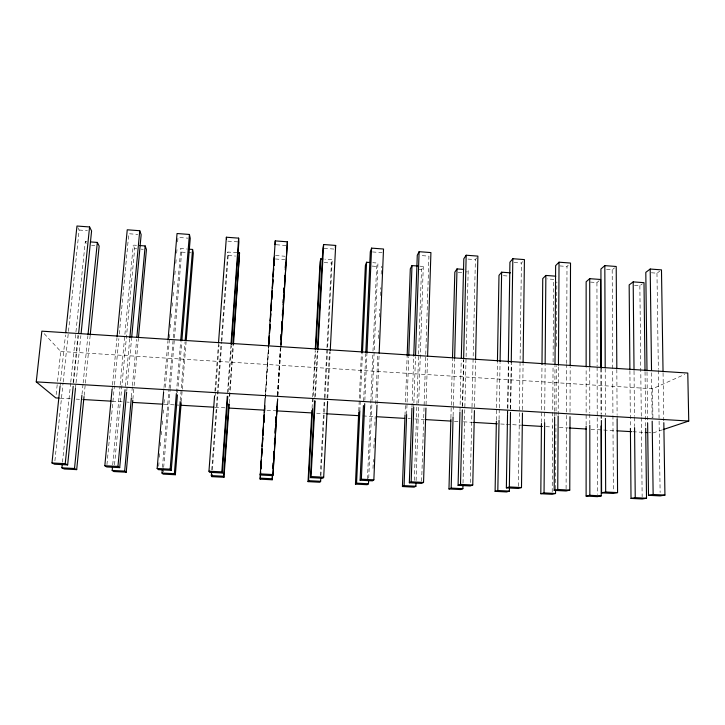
<?xml version="1.0" encoding="UTF-8"?>
<svg xmlns="http://www.w3.org/2000/svg" width="725" height="725" viewBox="0 0 725 725"><rect width="100%" height="100%" fill="white"/><g stroke="black" fill="none" stroke-linecap="round" stroke-linejoin="round"><path stroke-width="0.54" stroke-dasharray="3.62 2.72" d="M586.126 425.013L586.135 367.484M566.089 488.732L566.397 413.141M566.406 412.008L566.597 364.621M566.597 363.497L566.995 266.465L569.116 264.417M570.022 412.163L570.176 366.977M554.67 415.824L554.697 412.434M554.697 411.311L554.987 366.134M555.567 488.985L555.957 424.487M556.012 415.434L556.039 412.045M556.039 410.912L556.32 365.645M556.438 346.414L556.836 281.916M558.168 414.845L558.44 366.225M552.196 492.048L553.048 366.487M553.075 361.956L553.637 279.379L547.112 278.898M541.457 422.385L541.974 365.772M544.638 422.693L545.118 364.929M522.489 409.697L523.088 363.424M518.402 486.239L521.393 263.066L522.607 261.671M507.527 414.528L508.325 363.751M507.799 414.002L507.872 409.48M507.89 408.347L508.597 363.162M510.536 408.982L511.225 363.796M510.672 408.619L511.361 363.415M496.389 420.11L496.589 408.8M496.607 407.677L497.423 362.446M499.072 419.24L499.244 409.063M499.262 407.93L500.051 362.681M470.28 482.578L471.984 407.885M472.011 406.752L475.382 259.623L476.633 257.864M474.503 407.214L475.537 360.978M463.012 483.049L466.057 357.769M466.093 356.637L468.205 269.727L466.483 272.147M459.967 410.939L461.245 360.216M462.432 406.489L463.583 360.207M462.613 406.072L463.764 359.817M450.905 417.808L452.491 359.093M453.098 415.778L453.343 406.734M453.37 405.61L454.602 359.292M421.642 481.164L428.946 256.161L420.455 255.526M426.046 404.695L427.523 358.494M413.739 407.35L413.857 403.961M413.893 402.837L415.498 356.591M414.328 480.385L418.57 355.322M418.606 354.199L421.479 269.691L423.282 266.419L419.893 266.175M416.096 480.612L418.669 403.952M418.706 402.828L423.282 266.419M404.994 415.488L405.447 403.082M405.483 401.958L407.16 355.712M406.643 414.546L407.051 403.254M407.087 402.13L408.71 356.99M411.981 406.952L413.721 357.153M368.735 478.156L372.016 401.587M372.07 400.454L377.961 263.084L372.777 262.704M372.994 468.432L373.375 459.396M373.846 448.095L374.281 437.927M374.798 425.502L375.178 416.467M375.704 404.042L377.798 354.335M378.468 338.512L378.803 330.609M379.374 317.052L379.701 309.14M380.272 295.583L380.607 287.68M381.178 274.123L381.513 266.211M377.036 404.024L379.121 354.244M363.651 401.052L365.763 353.555M364.856 400.282L366.959 352.948M367.475 479.053L372.94 352.368M372.985 351.244L376.647 266.41L377.961 263.084M358.775 410.885L361.385 353.438M359.836 411.03L362.437 353.546M320.278 475.473L324.311 398.659M324.365 397.527L326.921 348.952M326.975 347.819L331.416 263.093L332.231 259.713L324.918 259.178M320.939 475.636L324.963 398.768M325.017 397.635L332.231 259.713M327.057 398.125L329.458 351.843M327.782 398.061L330.174 351.707M312.058 408.139L312.62 397.962M312.674 396.829L315.221 350.465M312.919 401.858L315.692 351.19M314.786 397.391L317.305 351.063M315.402 396.575L317.903 350.402M277.412 395.152L280.348 347.755M277.503 395.216L280.439 347.792M277.784 395.569L280.711 348.199M277.892 395.46L280.829 348.009M265.178 398.215L265.395 394.826M265.404 393.965L268.44 346.695M265.35 397.889L268.612 347.03M265.395 397.835L268.667 347.003M229.308 396.149L232.933 345.39M229.299 402.892L233.405 345.408M227.514 392.832L230.931 345.408M228.112 391.853L231.429 345.644M214.908 391.328L218.424 344.085M215.271 395.614L215.524 392.234M215.606 391.11L219.041 344.846M211.736 469.963L221.161 342.363M221.252 341.239L227.84 252.028L237.41 252.735M212.371 469.873L221.778 342.39M221.859 341.267L228.185 255.526L227.84 252.028M180.308 400.436L185.065 341.837M181.277 401.577L182.192 390.313M182.283 389.189L186.108 341.91M176.456 392.424L180.625 341.647M177.607 392.624L181.757 341.946M163.623 392.035L163.913 388.663M164.004 387.531L168.001 340.324M158.693 466.275L159.074 461.771M159.455 457.257L159.835 452.744M160.406 445.984L160.787 441.471M161.358 434.71L161.639 431.33M162.21 424.56L162.59 420.056M163.161 413.286L163.451 409.906M164.022 403.145L164.403 398.632M165.354 387.358L169.442 338.883M169.541 337.75L169.822 334.37M170.393 327.609L170.683 324.229M171.254 317.459L171.635 312.955M172.206 306.186L172.487 302.805M173.058 296.045L173.438 291.532M174.009 284.771L174.299 281.382M174.87 274.621L175.251 270.108M175.822 263.347L176.202 258.834M176.673 253.197L177.054 248.693M177.625 241.923L178.006 237.419L188.011 238.163M162.454 467.398L168.961 389.57M169.061 388.437L173.212 338.802M173.302 337.678L180.761 248.566L187.195 249.038M163.306 471.857L163.587 468.477M163.687 467.353L170.167 389.597M170.266 388.473L174.399 338.883M174.489 337.759L181.631 252.11L180.761 248.566M131.433 396.802L132.358 386.67M132.458 385.537L136.663 339.382M132.883 399.103L134.007 386.733M134.107 385.609L138.384 338.376M114.532 464.807L134.66 248.666L133.246 245.068L136.499 245.304M125.362 386.353L129.739 338.983M126.748 391.101L131.615 338.203M106.947 464.698L114.405 385.836M114.514 384.712L118.882 338.521M119.308 334.017L128.796 233.74L137.777 234.411M112.701 464.816L120.078 385.927M120.187 384.803L133.246 245.068M112.085 389.334L112.402 385.963M112.511 384.839L116.997 337.651M82.007 394.255L83.022 384.132M83.139 383.008L87.906 335.775M84.145 395.478L85.269 384.25M85.387 383.126L90.235 334.814M73.143 382.392L78.001 335.158M73.542 382.891L78.391 335.775M75.472 388.428L75.926 383.924M76.043 382.8L80.883 335.566M54.901 460.846L63.057 383.153M63.175 382.03L68.367 332.494M68.485 331.361L79.125 230.033L77.829 227.623M62.477 462.206L70.624 383.398M70.742 382.265L85.305 241.534L87.489 241.697M56.142 394.599L57.438 382.438M57.556 381.332L60.719 351.471L43.355 332.784M60.03 386.597L60.501 382.102M60.619 380.987L65.477 334.941M590.458 282.079L596.938 282.551L599.149 280.711M606.553 269.419L612.181 269.845L614.601 267.824M634.511 285.306L639.858 285.695L642.341 283.883M651.385 272.772L656.968 273.189L659.678 271.204M60.719 351.471L652.527 388.781L684.753 374.399M653.116 432.925L662.541 429.78M60.311 398.188L70.47 398.777M76.116 399.112L79.505 399.312M112.248 401.233L122.416 401.822M126.929 402.094L129.186 402.221M164.194 404.278L174.353 404.867M175.486 404.94L178.867 405.139M215.008 407.251L225.167 407.849M266.945 410.296L275.98 410.83M316.626 413.205L325.661 413.739M362.926 415.923L375.342 416.648M408.084 418.57L410.35 418.697M414.863 418.968L423.898 419.494M454.385 421.279L458.898 421.542M463.411 421.814L473.579 422.403M500.676 423.998L505.198 424.261M506.322 424.324L521.003 425.185M545.843 426.644L552.622 427.043M559.392 427.433L568.427 427.968M591.011 429.291L615.851 430.741M632.789 431.737L644.081 432.399M648.594 432.662L650.851 432.798M275.554 255.544L285.043 256.242M91.595 245.512L94.83 245.748M134.66 248.666L136.808 248.829M141.085 249.137L143.233 249.3M181.631 252.11L186.941 252.499M188.002 252.581L191.183 252.817M228.185 255.526L235.553 256.061M275.364 258.979L284.753 259.668M324.184 262.559L331.416 263.093M372.133 266.075L376.647 266.41M419.24 269.528L421.479 269.691M458.164 272.382L462.595 272.709M503.377 275.699L508.868 276.098M79.125 230.033L87.435 230.65M227.858 241.144L237.773 241.878M276.143 244.742L285.958 245.476M323.975 248.322L334.787 249.128M372.442 251.938L382.084 252.663M468.024 259.079L475.382 259.623M514.097 262.513L521.393 263.066M559.763 265.93L566.995 266.465M85.305 241.534L86.284 243.364M663.058 372.868L663.819 422.666M656.968 273.189L658.345 369.288M658.363 370.412L660.122 492.52M652.527 388.781L652.917 418.216M651.548 372.741L652.138 417.827M647.008 371.943L647.624 422.874M645.042 371.834L645.703 428.267M639.858 285.695L641.281 416.603M641.29 417.736L642.151 496.725M634.031 371.127L634.466 416.313M634.475 417.446L634.556 426.481M629.907 370.765L630.397 427.243M616.83 369.369L617.102 414.6M617.111 415.724L617.129 419.123M612.181 269.845L613.332 491.206M605.212 368.626L605.384 415.026M601.206 368.49L601.342 413.712M601.342 414.836L601.36 419.358M600.871 368.527L600.998 413.603M601.007 414.736L601.016 419.24M596.938 282.551L597.11 365.944M597.11 367.067L597.373 494.405M589.769 367.811L589.797 412.933M589.797 414.066L589.806 424.216"/><path stroke-width="1.09" d="M601.034 426.01L601.233 495.891L597.382 496.661L586.117 496.072L586.126 426.146M586.135 366.361L586.144 281.762L589.715 278.681L600.617 279.478L600.871 367.394M554.661 416.957L554.199 490.363L566.08 490.988L569.768 490.109L570.013 416.685M570.176 365.853L570.521 263.057L559.038 262.196L555.631 265.622L554.997 365.001M541.448 423.518L540.814 493.725L552.178 494.314L555.54 493.507L555.558 490.118M554.199 490.363L557.743 489.475L558.159 415.978M558.449 365.092L559.038 262.196M541.983 364.639L542.753 278.581L545.871 275.446L555.767 276.18M540.814 493.725L544.049 492.909L544.638 422.693M545.127 363.796L545.871 275.446M507.527 414.528L506.367 487.862L518.366 488.487L521.493 487.572L522.453 413.087M523.097 362.301L524.42 259.595L512.829 258.725L509.929 262.205L508.343 362.627M506.367 487.862L509.358 486.937L510.491 412.371M511.243 362.663L512.829 258.725M496.362 421.243L495.103 491.351L506.576 491.949L509.421 491.115L509.467 487.726M272.618 474.268L272.183 479.778L260.175 479.153L260.628 471.368M273.008 474.549L272.836 475.645L260.248 474.984L260.266 473.878L273.008 474.549L277.684 398.85M497.441 361.313L498.99 275.373L501.637 272.192L510.509 272.845M495.103 491.351L497.821 490.508L499.045 420.373M500.078 361.558L501.637 272.192M459.94 412.063L458.082 485.333L470.199 485.968L472.754 485.016L474.422 410.595M475.564 359.845L477.884 256.106L466.184 255.227L463.81 258.762L461.308 357.96M450.868 418.941L448.974 488.958L460.547 489.556L462.876 488.695L462.958 485.306M458.082 485.333L460.502 484.382L462.351 409.879M463.61 359.074L466.184 255.227M452.518 357.96L454.838 272.138L457.013 268.903L463.728 269.401M448.974 488.958L451.177 488.079L453.071 416.902M454.629 358.159L457.013 268.903M411.945 408.084L409.335 482.787L421.569 483.43L423.545 482.442L425.938 408.075M427.596 356.238L430.922 252.581L419.113 251.693L417.274 255.282L413.757 356.02M409.335 482.787L411.175 481.79L413.739 407.35M415.534 355.458L419.113 251.693M404.994 415.488L402.429 486.538L414.102 487.146L415.905 486.248L416.014 482.868M407.16 355.712L410.305 268.875L411.99 265.595L417.636 266.002M402.429 486.538L404.097 485.632L406.643 414.546M408.746 355.866L411.99 265.595M358.721 412.008L355.449 484.101L367.231 484.708L368.49 483.783L368.635 480.403M363.442 405.574L360.117 480.213L372.469 480.856L373.855 479.832L376.982 405.157M379.166 353.111L383.525 249.019L371.599 248.122L370.303 251.774L365.817 352.423M360.117 480.213L361.358 479.18L364.711 403.662M366.959 352.948L371.599 248.122M361.431 352.314L365.373 265.577L366.569 262.242L369.678 262.477M355.449 484.101L356.573 483.158L359.836 411.03M362.491 352.413L366.569 262.242M274.413 257.185L273.887 265.685M275.047 244.66L275.237 240.89L287.381 241.806L280.892 346.876M311.931 410.395L308.034 481.636L319.924 482.252L320.64 481.291L320.822 477.902M314.605 400.78L310.427 477.612L322.897 478.264L323.685 477.204L327.6 401.451M330.237 350.574L335.675 245.431L323.649 244.524L322.897 248.24L317.432 348.798M315.275 349.332L320.051 262.26L320.74 258.87L322.824 259.024M308.034 481.636L308.605 480.666L312.548 408.61M315.81 348.942L320.74 258.87M310.427 477.612L311.061 476.543L315.157 401.079M317.967 349.269L323.649 244.524M272.183 479.778L272.528 474.132M272.953 467.362L273.225 462.849M273.715 454.956L273.923 451.566M274.413 443.673L274.693 439.16M275.11 432.39L275.391 427.877M275.881 419.974L276.089 416.585M280.91 338.729L281.182 334.216M281.672 326.322L281.952 321.809M282.369 315.04L282.65 310.527M283.14 302.624L283.348 299.244M283.837 291.341L284.046 287.952M284.535 280.058L284.816 275.545M285.306 267.643L285.587 263.13M272.972 468.613L273.316 462.967M273.669 457.321L274.014 451.675M274.431 444.905L274.784 439.259M275.128 433.613L275.482 427.968M275.835 422.322L276.18 416.676M276.597 409.897L276.805 406.507M280.928 339.88L281.282 334.234M281.699 327.464L282.043 321.818M282.397 316.173L282.741 310.527M283.094 304.881L283.439 299.235M283.865 292.456L284.137 287.943M284.562 281.164L284.907 275.518M285.26 269.872L285.677 263.093M272.836 475.645L276.461 416.993M276.597 414.736L277.439 401.206M280.919 344.81L287.381 241.806M260.248 474.984L265.114 398.469M268.44 346.695L275.237 240.89M260.773 469.102L261.353 460.067M261.571 456.668L262.078 448.757M262.223 446.5L262.803 437.456M262.948 435.19L263.538 426.155M263.755 422.757L264.263 414.845M264.407 412.588L264.843 405.801M269.337 335.72L268.757 344.765L269.319 336.844M270.072 324.419L269.483 333.464L270.044 325.543M270.797 313.118L270.289 321.03L270.769 314.251M271.522 301.808L270.942 310.853L271.494 302.959M271.667 299.552L272.247 290.507M272.972 279.207L272.392 288.251L272.944 280.367M273.697 267.897L273.117 276.941L273.669 269.075M273.842 265.64L274.422 256.596M260.175 479.153L260.61 472.374M260.828 468.984L261.335 461.082M261.625 456.56L262.06 449.79M262.278 446.401L262.785 438.489M263.003 435.1L263.51 427.197M263.8 422.684L264.235 415.905M264.453 412.516L264.743 407.994M271.712 299.57L272.219 291.658M211.573 472.22L211.319 475.609L211.872 476.642L223.989 477.277L223.581 476.243L228.738 404.052M233.015 344.266L239.54 252.889L237.41 252.735M223.989 477.277L229.218 404.015M233.486 344.284L239.54 252.889M214.573 395.832L208.963 471.187L209.579 472.338L222.294 472.999L221.841 471.866L227.278 396.222M231.003 344.284L238.634 238.144L226.372 237.229L218.506 342.961M222.294 472.999L227.786 396.367M231.511 344.52L238.869 241.96L238.634 238.144M211.872 476.642L212.044 474.386M181.187 402.701L175.35 474.748L174.363 473.688L180.217 401.559M185.156 340.714L192.569 249.436L189.343 249.201M186.198 340.777L193.312 252.971L192.569 249.436M177.426 394.871L171.245 470.326L170.157 469.157L176.365 393.557M180.715 340.523L189.424 234.456L177.045 233.523L168.1 339.2M181.848 340.813L190.24 238.335L189.424 234.456M171.245 470.326L158.403 469.655L157.153 468.477L163.623 392.035M175.35 474.748L163.116 474.114L161.983 473.044L162.264 469.655M132.784 400.227L126.25 472.202L124.673 471.096L131.334 397.925M136.862 337.134L145.163 245.947L139.744 245.548M138.493 337.252L146.441 249.536L145.163 245.947M126.639 392.225L119.698 467.634L117.957 466.42L125.044 389.733M129.838 337.859L139.744 230.722L127.247 229.789L117.106 336.527M131.714 337.08L141.148 234.664L139.744 230.722M126.25 472.202L113.907 471.558L112.176 470.452L112.493 467.072M119.698 467.634L106.729 466.954L104.826 465.731L112.085 389.334M84.028 396.602L76.687 469.628L74.512 468.486L81.889 395.388M88.015 334.651L97.331 242.422L90.77 241.942M90.235 334.814L99.153 246.065L97.331 242.422M75.472 388.428L67.642 464.906L65.232 463.656L73.198 386.253M78.617 333.527L89.583 226.961L76.968 226.019L65.712 332.693M81.109 333.319L91.586 230.967L89.583 226.961M76.687 469.628L64.226 468.984L61.897 467.833L62.241 464.453M67.642 464.906L54.547 464.227L51.973 462.958L60.03 386.597M59.178 398.116L55.798 397.925L36.25 381.876L41.851 331.162L687.78 373.049L688.75 421.035L663.592 429.436M335.231 247.279L335.675 245.431M616.821 368.246L616.214 266.483L604.831 265.631L600.925 269.002L601.206 368.49M645.023 370.711L643.999 282.678L633.188 281.88L629.164 284.916L629.898 369.632M663.04 371.735L661.481 269.881L650.207 269.038L645.803 272.355L646.999 370.81M586.117 496.072L589.851 495.293L601.233 495.891M601.36 420.491L601.569 492.846L605.665 491.985L617.573 492.61L617.129 419.123M617.573 492.61L613.341 493.462L601.569 492.846M630.406 428.375L631.013 498.41L635.236 497.658L646.519 498.238L645.703 428.267M647.624 422.874L648.503 495.302L653.134 494.477L664.934 495.093L663.819 422.666M646.519 498.238L642.169 498.981L631.013 498.41M664.934 495.093L660.167 495.909L648.503 495.302M61.897 467.833L74.512 468.486M112.176 470.452L124.673 471.096M161.983 473.044L174.363 473.688M211.319 475.609L223.581 476.243M260.193 478.147L272.337 478.781M308.605 480.666L320.64 481.291M356.573 483.158L368.49 483.783M404.097 485.632L415.905 486.248M451.177 488.079L462.876 488.695M497.821 490.508L509.421 491.115M544.049 492.909L555.54 493.507M51.973 462.958L65.232 463.656M104.826 465.731L117.957 466.42M157.153 468.477L170.157 469.157M208.963 471.187L221.841 471.866M311.061 476.543L323.685 477.204M361.358 479.18L373.855 479.832M411.175 481.79L423.545 482.442M460.502 484.382L472.754 485.016M509.358 486.937L521.493 487.572M557.743 489.475L569.768 490.109M82.895 399.511L111.124 401.161M132.575 402.42L163.062 404.206M181.132 405.266L213.875 407.187M228.556 408.048L264.688 410.16M277.104 410.894L312.112 412.942M326.785 413.803L359.537 415.724M376.474 416.712L404.704 418.37M425.022 419.558L450.995 421.08M473.579 422.403L497.287 423.799M522.127 425.249L542.454 426.445M569.551 428.031L586.489 429.028M616.975 430.813L631.656 431.674M645.205 432.462L647.47 432.598M36.25 381.876L688.75 421.035M226.372 237.229L226.562 239.141M650.207 269.038L651.521 370.484M652.183 421.207L653.134 494.477M633.188 281.88L634.022 369.995M634.574 427.614L635.236 497.658M604.831 265.631L605.203 367.493M605.393 418.425L605.665 491.985M589.715 278.681L589.769 366.678M589.806 425.348L589.851 495.293"/></g></svg>
